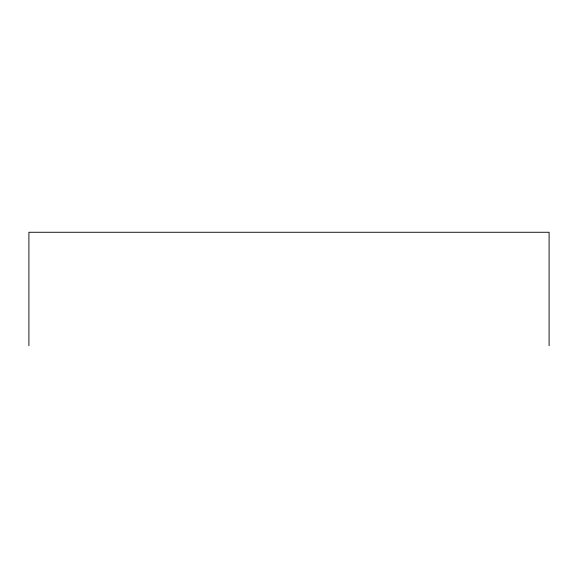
<?xml version="1.0" encoding="UTF-8"?>
<svg xmlns="http://www.w3.org/2000/svg" width="578" height="578" viewBox="0 0 578 578"><rect width="100%" height="100%" fill="white"/><g stroke="black" fill="none" stroke-linecap="round" stroke-linejoin="round"><path stroke-width="0.87" d="M549.1 345.731L549.1 232.269L28.9 232.269L28.9 345.731"/></g></svg>
